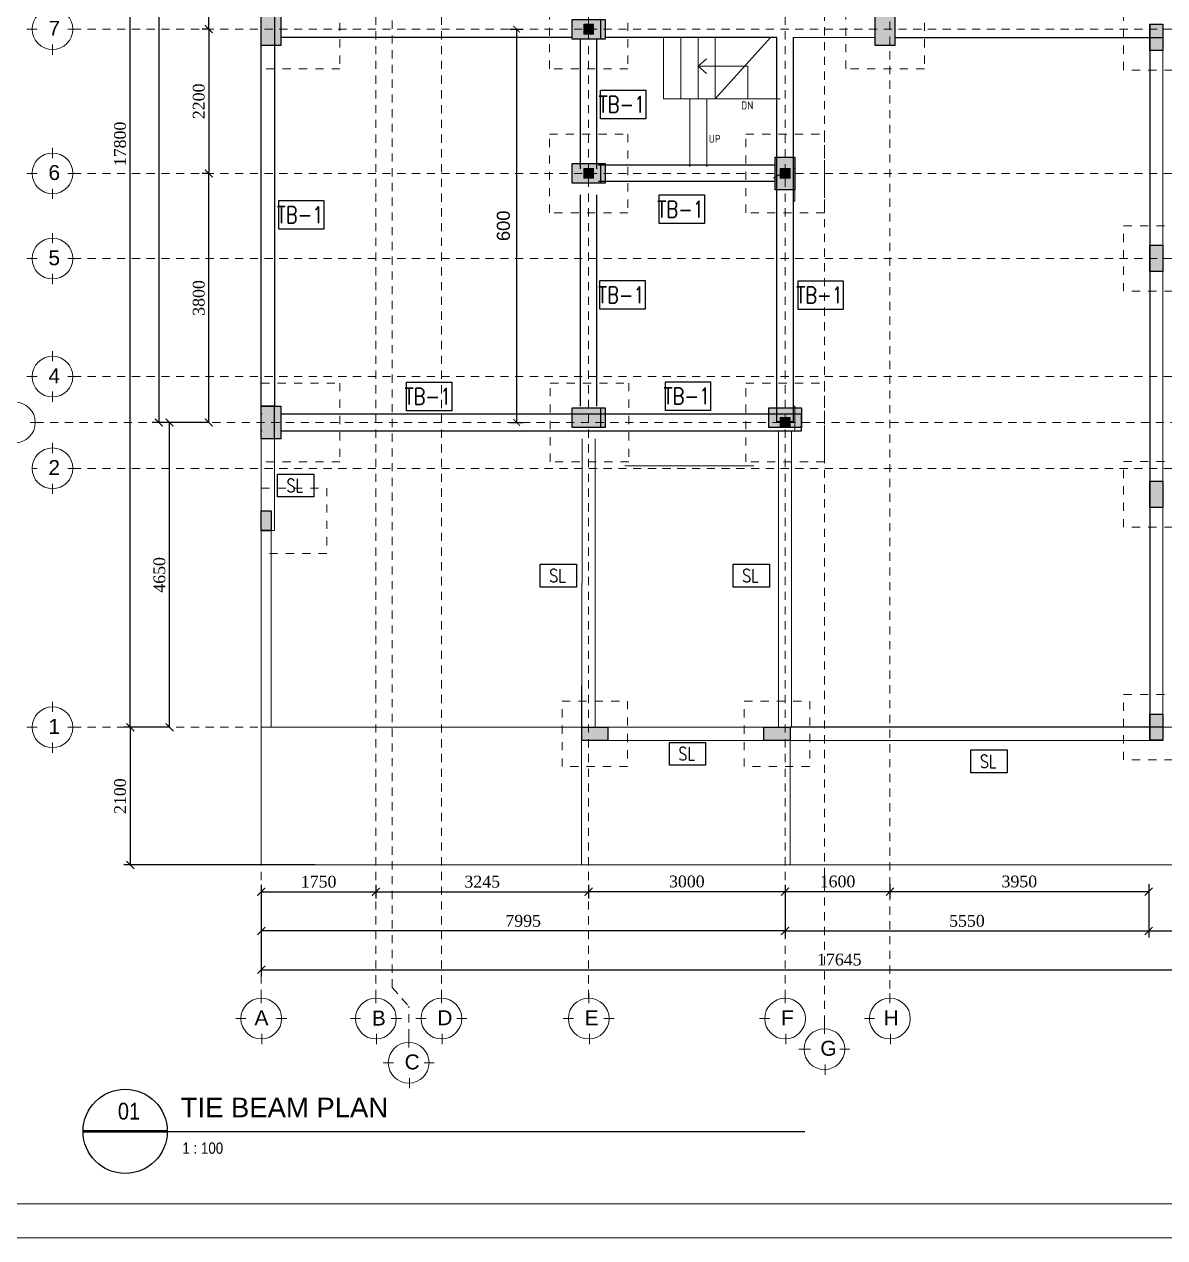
# Model space of a CAD drawing. Header units: millimetres. Extents: x -322387 to 1539330, y -108868 to 282714.
# Drawn here: x -322338.6 to -322321.19, y -108867.52 to -108849 of the extents above; entities that cross this region are included whole.
import ezdxf
from ezdxf.enums import TextEntityAlignment as Align

# ---------------------------------------------------------------- set-up
doc = ezdxf.new("R2010")
doc.units = ezdxf.units.MM
doc.header["$MEASUREMENT"] = 0
for name, pattern in [('DASHED2', [0.375, 0.25, -0.125]), ('FHIDDEN', [0.25, 0.125, -0.125]), ('HIDDEN2', [0.1875, 0.125, -0.0625])]:
    doc.linetypes.add(name, pattern=pattern)
for name, color, linetype, lineweight in [('09-Arsiran', 8, 'Continuous', 5), ('8', 8, 'Continuous', 5), ('AS', 8, 'HIDDEN2', 5), ('DIM', 1, 'Continuous', 5), ('DINDING', 1, 'Continuous', 20), ('HATCH', 8, 'Continuous', 5), ('KOL', 5, 'Continuous', 18), ('LEGEND', 1, 'DASHED2', 50), ('XR-KOP A3_MOZART$0$KOP-A1$0$A-GRSKOP', 1, 'Continuous', 5)]:
    doc.layers.add(name, color=color, linetype=linetype, lineweight=lineweight)
for name, color, linetype in [('Balok', 6, 'Continuous'), ('NOT', 1, 'Continuous'), ('NOT AS', 9, 'Continuous'), ('PONDASI', 5, 'Continuous'), ('WALL', 255, 'Continuous')]:
    doc.layers.add(name, color=color, linetype=linetype)
doc.styles.add('0010-WKA13-TEXT', font='isocp.shx', dxfattribs={"height": 15})
doc.styles.add('NOTEXT1', font='arial.ttf')
doc.styles.add('NOTEXT2', font='arial.ttf')
doc.styles.add('NOTEXT4', font='arial.ttf')
doc.styles.add('Romans', font='romans.shx', dxfattribs={"width": 0.8})
doc.styles.get("Standard").update_dxf_attribs({"font": 'arial.ttf'})
doc.styles.add('style2', font='times.ttf', dxfattribs={"height": 0.18})
doc.dimstyles.new('100 baru', dxfattribs={"dimtxt": 0.2, "dimasz": 0.1, "dimexe": 0.1, "dimexo": 0.1, "dimgap": 0.1, "dimtad": 1, "dimtoh": 1, "dimdec": 0, "dimlfac": 100, "dimtxsty": 'Standard', "dimblk": 'ARCHTICK', "dimcen": 0.1, "dimclrd": 8, "dimclre": 8, "dimclrt": 2, "dimadec": 0, "dimazin": 0, "dimtfac": 1, "dimtdec": 0, "dimtix": 1, "dimtmove": 0, "dimatfit": 3, "dimldrblk": 'ARCHTICK', "dimfxl": 1.25, "dimlwd": -1, "dimlwe": -1, "dimarcsym": 0})
doc.dimstyles.new('ISO-25', dxfattribs={"dimtxt": 0.18, "dimasz": 0.12, "dimexe": 0.1, "dimexo": 0.1, "dimgap": 0.0625, "dimtad": 1, "dimtoh": 1, "dimdec": 0, "dimlfac": 1000, "dimtxsty": 'style2', "dimblk": 'ARCHTICK', "dimcen": 0.15, "dimclrd": 1, "dimclre": 1, "dimclrt": 4, "dimadec": 0, "dimazin": 0, "dimtfac": 1, "dimtdec": 0, "dimtmove": 0, "dimatfit": 3, "dimldrblk": 'OBLIQUE', "dimfxl": 1, "dimarcsym": 0})
pattern_1 = [(0, (0, 0), (0, 6.985), [5.08, -1.905]), (90, (0, 0), (-6.985, 4e-16), [5.08, -1.905])]

# ---------------------------------------------------------------- blocks, each defined once
blk = doc.blocks.new('hsdh')
at = {"layer": 'XR-KOP A3_MOZART$0$KOP-A1$0$A-GRSKOP', "color": 0, "linetype": 'Continuous', "lineweight": 5}
blk.add_lwpolyline([(145480, 82601), (107945, 82601), (107945, 56197), (145480, 56197)], close=True, dxfattribs=at)
at = {"layer": 'XR-KOP A3_MOZART$0$KOP-A1$0$A-GRSKOP', "color": 5, "linetype": 'Continuous', "lineweight": 5}
blk.add_lwpolyline([(145017, 82138), (108409, 82138), (108409, 56660), (145017, 56660)], close=True, dxfattribs=at)
blk = doc.blocks.new('NOT-28-ADI')
at = {"const_width": 50}
blk.add_lwpolyline([(-750, 0), (750, 0)], dxfattribs=at)
blk.add_circle((0, 0), 750)
at = {"layer": 'NOT'}
blk.add_line((750, 0), (12100, 0), dxfattribs=at)
at = {"color": 5, "style": 'NOTEXT4'}
for tag, p in [('JDL1', (988, 765)), ('JDL2', (988, 250))]:
    blk.add_attdef(tag, p, '', height=350, dxfattribs=at)
at = {"color": 5, "style": 'NOTEXT4', "width": 0.85}
blk.add_attdef('NO', text='', height=300, dxfattribs=at).set_placement((68, 360), align=Align.MIDDLE_CENTER)
at = {"style": 'NOTEXT1', "width": 0.85}
blk.add_attdef('REF.', text='', height=200, dxfattribs=at).set_placement((0, -190), align=Align.TOP_CENTER)
blk.add_attdef('SCALE', (1020, -398), '', height=200, dxfattribs=at)
blk.add_attdef('ROOM', text='', height=200, dxfattribs=at).set_placement((3715, -388), align=Align.RIGHT)
blk = doc.blocks.new('KOLOM PRAKTIS')
at = {"layer": 'HATCH'}
h = blk.add_hatch(color=256, dxfattribs=at)
h.dxf.hatch_style = 1
h.paths.add_polyline_path([(-75, 75), (-75, -75), (75, -75), (75, 75)])
at = {"layer": 'KOL'}
blk.add_lwpolyline([(-75, -75), (75, -75), (75, 75), (-75, 75)], close=True, dxfattribs=at)
blk = doc.blocks.new('_ArchTick')
at = {"color": 0, "linetype": 'ByBlock', "const_width": 0.15}
blk.add_lwpolyline([(-0.5, -0.5), (0.5, 0.5)], dxfattribs=at)
blk = doc.blocks.new('*D916')
at = {"layer": 'Defpoints', "color": 0, "transparency": 16777216}
for p in [(202.424, 155.722), (202.524, 155.722), (202.503, 151.072)]:
    blk.add_point(p, dxfattribs=at)
at = {"layer": 'DIM', "color": 1, "lineweight": -2, "transparency": 16777216}
for p, q in [((202.424, 155.722), (202.324, 155.722)), ((202.424, 151.072), (202.424, 155.722)), ((202.403, 151.072), (202.324, 151.072))]:
    blk.add_line(p, q, dxfattribs=at)
at = {"layer": 'DIM', "color": 1, "lineweight": -2, "transparency": 16777216, "xscale": 0.12, "yscale": 0.12, "zscale": 0.12}
for p, rotation in [((202.424, 155.722), 90), ((202.424, 151.072), 270)]:
    blk.add_blockref('_ArchTick', p, dxfattribs=dict(at, rotation=rotation))
at = {"layer": 'DIM', "color": 4, "transparency": 16777216, "insert": (202.27, 153.397), "char_height": 0.18, "attachment_point": 5, "rotation": 90, "style": 'style2'}
blk.add_mtext('4650', dxfattribs=at)
blk = doc.blocks.new('_Oblique')
at = {"color": 0, "linetype": 'ByBlock', "lineweight": -2}
blk.add_line((-0.5, -0.5), (0.5, 0.5), dxfattribs=at)
blk = doc.blocks.new('*D917')
at = {"layer": 'Defpoints', "color": 0, "transparency": 16777216}
for p in [(203.024, 159.522), (203.124, 159.522), (203.124, 155.722)]:
    blk.add_point(p, dxfattribs=at)
at = {"layer": 'DIM', "color": 1, "lineweight": -2, "transparency": 16777216}
for p, q in [((203.024, 159.522), (202.924, 159.522)), ((203.024, 155.722), (203.024, 159.522)), ((203.024, 155.722), (202.924, 155.722))]:
    blk.add_line(p, q, dxfattribs=at)
at = {"layer": 'DIM', "color": 1, "lineweight": -2, "transparency": 16777216, "xscale": 0.12, "yscale": 0.12, "zscale": 0.12}
for p, rotation in [((203.024, 159.522), 90), ((203.024, 155.722), 270)]:
    blk.add_blockref('_ArchTick', p, dxfattribs=dict(at, rotation=rotation))
at = {"layer": 'DIM', "color": 4, "transparency": 16777216, "insert": (202.87, 157.622), "char_height": 0.18, "attachment_point": 5, "rotation": 90, "style": 'style2'}
blk.add_mtext('3800', dxfattribs=at)
blk = doc.blocks.new('*D918')
at = {"layer": 'Defpoints', "color": 0, "transparency": 16777216}
for p in [(203.024, 165.102), (203.362, 165.102), (203.124, 161.722)]:
    blk.add_point(p, dxfattribs=at)
at = {"layer": 'DIM', "color": 1, "lineweight": -2, "transparency": 16777216}
for p, q in [((203.262, 165.102), (202.924, 165.102)), ((203.024, 161.722), (203.024, 165.102)), ((203.024, 161.722), (202.924, 161.722))]:
    blk.add_line(p, q, dxfattribs=at)
at = {"layer": 'DIM', "color": 1, "lineweight": -2, "transparency": 16777216, "xscale": 0.12, "yscale": 0.12, "zscale": 0.12}
for p, rotation in [((203.024, 165.102), 90), ((203.024, 161.722), 270)]:
    blk.add_blockref('_ArchTick', p, dxfattribs=dict(at, rotation=rotation))
at = {"layer": 'DIM', "color": 4, "transparency": 16777216, "insert": (202.869, 163.412), "char_height": 0.18, "attachment_point": 5, "rotation": 90, "style": 'style2'}
blk.add_mtext('3380', dxfattribs=at)
blk = doc.blocks.new('*D921')
at = {"layer": 'Defpoints', "color": 0, "transparency": 16777216}
for p in [(203.024, 168.872), (202.259, 155.722), (203.024, 155.722)]:
    blk.add_point(p, dxfattribs=at)
at = {"layer": 'DIM', "color": 1, "lineweight": -2, "transparency": 16777216}
for p, q in [((202.924, 168.872), (202.159, 168.872)), ((202.259, 168.872), (202.259, 155.722)), ((202.924, 155.722), (202.159, 155.722))]:
    blk.add_line(p, q, dxfattribs=at)
at = {"layer": 'DIM', "color": 1, "lineweight": -2, "transparency": 16777216, "xscale": 0.12, "yscale": 0.12, "zscale": 0.12}
for p, rotation in [((202.259, 168.872), 90), ((202.259, 155.722), 270)]:
    blk.add_blockref('_ArchTick', p, dxfattribs=dict(at, rotation=rotation))
at = {"layer": 'DIM', "color": 4, "transparency": 16777216, "insert": (202.105, 165.677), "char_height": 0.18, "attachment_point": 5, "rotation": 90, "style": 'style2'}
blk.add_mtext('13150', dxfattribs=at)
blk = doc.blocks.new('*D922')
at = {"layer": 'Defpoints', "color": 0, "transparency": 16777216}
for p in [(201.824, 168.872), (202.424, 168.872), (202.424, 151.072)]:
    blk.add_point(p, dxfattribs=at)
at = {"layer": 'DIM', "color": 1, "lineweight": -2, "transparency": 16777216}
for p, q in [((202.324, 168.872), (201.724, 168.872)), ((201.824, 151.072), (201.824, 168.872)), ((202.324, 151.072), (201.724, 151.072))]:
    blk.add_line(p, q, dxfattribs=at)
at = {"layer": 'DIM', "color": 1, "lineweight": -2, "transparency": 16777216, "xscale": 0.12, "yscale": 0.12, "zscale": 0.12}
for p, rotation in [((201.824, 168.872), 90), ((201.824, 151.072), 270)]:
    blk.add_blockref('_ArchTick', p, dxfattribs=dict(at, rotation=rotation))
at = {"layer": 'DIM', "color": 4, "transparency": 16777216, "insert": (201.669, 159.972), "char_height": 0.18, "attachment_point": 5, "rotation": 90, "style": 'style2'}
blk.add_mtext('17800', dxfattribs=at)
blk = doc.blocks.new('*D924')
at = {"layer": 'Defpoints', "color": 0, "transparency": 16777216}
for p in [(203.824, 148.768), (205.574, 148.768), (205.574, 148.562)]:
    blk.add_point(p, dxfattribs=at)
at = {"layer": 'DIM', "color": 1, "lineweight": -2, "transparency": 16777216}
for p, q in [((203.824, 148.668), (203.824, 148.462)), ((205.574, 148.668), (205.574, 148.462)), ((203.824, 148.562), (205.574, 148.562))]:
    blk.add_line(p, q, dxfattribs=at)
at = {"layer": 'DIM', "color": 1, "lineweight": -2, "transparency": 16777216, "xscale": 0.12, "yscale": 0.12, "zscale": 0.12, "rotation": 180}
blk.add_blockref('_ArchTick', (203.824, 148.562), dxfattribs=at)
at = {"layer": 'DIM', "color": 1, "lineweight": -2, "transparency": 16777216, "xscale": 0.12, "yscale": 0.12, "zscale": 0.12}
blk.add_blockref('_ArchTick', (205.574, 148.562), dxfattribs=at)
at = {"layer": 'DIM', "color": 4, "transparency": 16777216, "insert": (204.699, 148.716), "char_height": 0.18, "attachment_point": 5, "style": 'style2'}
blk.add_mtext('1750', dxfattribs=at)
blk = doc.blocks.new('*D925')
at = {"layer": 'Defpoints', "color": 0, "transparency": 16777216}
for p in [(205.574, 148.768), (208.819, 148.768), (208.819, 148.562)]:
    blk.add_point(p, dxfattribs=at)
at = {"layer": 'DIM', "color": 1, "lineweight": -2, "transparency": 16777216}
for p, q in [((205.574, 148.668), (205.574, 148.462)), ((208.819, 148.668), (208.819, 148.462)), ((205.574, 148.562), (208.819, 148.562))]:
    blk.add_line(p, q, dxfattribs=at)
at = {"layer": 'DIM', "color": 1, "lineweight": -2, "transparency": 16777216, "xscale": 0.12, "yscale": 0.12, "zscale": 0.12, "rotation": 180}
blk.add_blockref('_ArchTick', (205.574, 148.562), dxfattribs=at)
at = {"layer": 'DIM', "color": 1, "lineweight": -2, "transparency": 16777216, "xscale": 0.12, "yscale": 0.12, "zscale": 0.12}
blk.add_blockref('_ArchTick', (208.819, 148.562), dxfattribs=at)
at = {"layer": 'DIM', "color": 4, "transparency": 16777216, "insert": (207.196, 148.716), "char_height": 0.18, "attachment_point": 5, "style": 'style2'}
blk.add_mtext('3245', dxfattribs=at)
blk = doc.blocks.new('*D926')
at = {"layer": 'Defpoints', "color": 0, "transparency": 16777216}
for p in [(208.819, 148.768), (211.819, 148.768), (211.819, 148.565)]:
    blk.add_point(p, dxfattribs=at)
at = {"layer": 'DIM', "color": 1, "lineweight": -2, "transparency": 16777216}
for p, q in [((208.819, 148.668), (208.819, 148.465)), ((211.819, 148.668), (211.819, 148.465)), ((208.819, 148.565), (211.819, 148.565))]:
    blk.add_line(p, q, dxfattribs=at)
at = {"layer": 'DIM', "color": 1, "lineweight": -2, "transparency": 16777216, "xscale": 0.12, "yscale": 0.12, "zscale": 0.12, "rotation": 180}
blk.add_blockref('_ArchTick', (208.819, 148.565), dxfattribs=at)
at = {"layer": 'DIM', "color": 1, "lineweight": -2, "transparency": 16777216, "xscale": 0.12, "yscale": 0.12, "zscale": 0.12}
blk.add_blockref('_ArchTick', (211.819, 148.565), dxfattribs=at)
at = {"layer": 'DIM', "color": 4, "transparency": 16777216, "insert": (210.319, 148.719), "char_height": 0.18, "attachment_point": 5, "style": 'style2'}
blk.add_mtext('3000', dxfattribs=at)
blk = doc.blocks.new('*D927')
at = {"layer": 'Defpoints', "color": 0, "transparency": 16777216}
for p in [(211.819, 148.768), (213.419, 148.779), (213.419, 148.565)]:
    blk.add_point(p, dxfattribs=at)
at = {"layer": 'DIM', "color": 1, "lineweight": -2, "transparency": 16777216}
for p, q in [((211.819, 148.668), (211.819, 148.465)), ((213.419, 148.679), (213.419, 148.465)), ((211.819, 148.565), (213.419, 148.565))]:
    blk.add_line(p, q, dxfattribs=at)
at = {"layer": 'DIM', "color": 1, "lineweight": -2, "transparency": 16777216, "xscale": 0.12, "yscale": 0.12, "zscale": 0.12, "rotation": 180}
blk.add_blockref('_ArchTick', (211.819, 148.565), dxfattribs=at)
at = {"layer": 'DIM', "color": 1, "lineweight": -2, "transparency": 16777216, "xscale": 0.12, "yscale": 0.12, "zscale": 0.12}
blk.add_blockref('_ArchTick', (213.419, 148.565), dxfattribs=at)
at = {"layer": 'DIM', "color": 4, "transparency": 16777216, "insert": (212.619, 148.719), "char_height": 0.18, "attachment_point": 5, "style": 'style2'}
blk.add_mtext('1600', dxfattribs=at)
blk = doc.blocks.new('*D928')
at = {"layer": 'Defpoints', "color": 0, "transparency": 16777216}
for p in [(203.824, 148.562), (211.819, 148.565), (203.824, 147.965)]:
    blk.add_point(p, dxfattribs=at)
at = {"layer": 'DIM', "color": 1, "lineweight": -2, "transparency": 16777216}
for p, q in [((203.824, 148.462), (203.824, 147.865)), ((211.819, 148.465), (211.819, 147.865)), ((211.819, 147.965), (203.824, 147.965))]:
    blk.add_line(p, q, dxfattribs=at)
at = {"layer": 'DIM', "color": 1, "lineweight": -2, "transparency": 16777216, "xscale": 0.12, "yscale": 0.12, "zscale": 0.12, "rotation": 180}
blk.add_blockref('_ArchTick', (203.824, 147.965), dxfattribs=at)
at = {"layer": 'DIM', "color": 1, "lineweight": -2, "transparency": 16777216, "xscale": 0.12, "yscale": 0.12, "zscale": 0.12}
blk.add_blockref('_ArchTick', (211.819, 147.965), dxfattribs=at)
at = {"layer": 'DIM', "color": 4, "transparency": 16777216, "insert": (207.821, 148.119), "char_height": 0.18, "attachment_point": 5, "style": 'style2'}
blk.add_mtext('7995', dxfattribs=at)
blk = doc.blocks.new('*D929')
at = {"layer": 'Defpoints', "color": 0, "transparency": 16777216}
for p in [(213.419, 148.779), (217.369, 148.779), (217.369, 148.565)]:
    blk.add_point(p, dxfattribs=at)
at = {"layer": 'DIM', "color": 1, "lineweight": -2, "transparency": 16777216}
for p, q in [((213.419, 148.679), (213.419, 148.465)), ((217.369, 148.679), (217.369, 148.465)), ((213.419, 148.565), (217.369, 148.565))]:
    blk.add_line(p, q, dxfattribs=at)
at = {"layer": 'DIM', "color": 1, "lineweight": -2, "transparency": 16777216, "xscale": 0.12, "yscale": 0.12, "zscale": 0.12, "rotation": 180}
blk.add_blockref('_ArchTick', (213.419, 148.565), dxfattribs=at)
at = {"layer": 'DIM', "color": 1, "lineweight": -2, "transparency": 16777216, "xscale": 0.12, "yscale": 0.12, "zscale": 0.12}
blk.add_blockref('_ArchTick', (217.369, 148.565), dxfattribs=at)
at = {"layer": 'DIM', "color": 4, "transparency": 16777216, "insert": (215.394, 148.719), "char_height": 0.18, "attachment_point": 5, "style": 'style2'}
blk.add_mtext('3950', dxfattribs=at)
blk = doc.blocks.new('*D930')
at = {"layer": 'Defpoints', "color": 0, "transparency": 16777216}
for p in [(217.369, 148.565), (221.469, 148.565), (221.469, 147.965)]:
    blk.add_point(p, dxfattribs=at)
at = {"layer": 'DIM', "color": 1, "lineweight": -2, "transparency": 16777216}
for p, q in [((217.369, 148.465), (217.369, 147.865)), ((221.469, 148.465), (221.469, 147.865)), ((217.369, 147.965), (221.469, 147.965))]:
    blk.add_line(p, q, dxfattribs=at)
at = {"layer": 'DIM', "color": 1, "lineweight": -2, "transparency": 16777216, "xscale": 0.12, "yscale": 0.12, "zscale": 0.12, "rotation": 180}
blk.add_blockref('_ArchTick', (217.369, 147.965), dxfattribs=at)
at = {"layer": 'DIM', "color": 1, "lineweight": -2, "transparency": 16777216, "xscale": 0.12, "yscale": 0.12, "zscale": 0.12}
blk.add_blockref('_ArchTick', (221.469, 147.965), dxfattribs=at)
at = {"layer": 'DIM', "color": 4, "transparency": 16777216, "insert": (219.419, 148.119), "char_height": 0.18, "attachment_point": 5, "style": 'style2'}
blk.add_mtext('4100', dxfattribs=at)
blk = doc.blocks.new('*D931')
at = {"layer": 'Defpoints', "color": 0, "transparency": 16777216}
for p in [(203.824, 147.965), (221.469, 147.965), (221.469, 147.374)]:
    blk.add_point(p, dxfattribs=at)
at = {"layer": 'DIM', "color": 1, "lineweight": -2, "transparency": 16777216}
for p, q in [((203.824, 147.865), (203.824, 147.274)), ((221.469, 147.865), (221.469, 147.274)), ((203.824, 147.374), (221.469, 147.374))]:
    blk.add_line(p, q, dxfattribs=at)
at = {"layer": 'DIM', "color": 1, "lineweight": -2, "transparency": 16777216, "xscale": 0.12, "yscale": 0.12, "zscale": 0.12, "rotation": 180}
blk.add_blockref('_ArchTick', (203.824, 147.374), dxfattribs=at)
at = {"layer": 'DIM', "color": 1, "lineweight": -2, "transparency": 16777216, "xscale": 0.12, "yscale": 0.12, "zscale": 0.12}
blk.add_blockref('_ArchTick', (221.469, 147.374), dxfattribs=at)
at = {"layer": 'DIM', "color": 4, "transparency": 16777216, "insert": (212.646, 147.528), "char_height": 0.18, "attachment_point": 5, "style": 'style2'}
blk.add_mtext('17645', dxfattribs=at)
blk = doc.blocks.new('*D934')
at = {"layer": 'Defpoints', "color": 0, "transparency": 16777216}
for p in [(202.424, 151.072), (201.824, 148.972), (204.739, 148.972)]:
    blk.add_point(p, dxfattribs=at)
at = {"layer": 'DIM', "color": 1, "lineweight": -2, "transparency": 16777216}
for p, q in [((202.324, 151.072), (201.724, 151.072)), ((201.824, 151.072), (201.824, 148.972)), ((204.639, 148.972), (201.724, 148.972))]:
    blk.add_line(p, q, dxfattribs=at)
at = {"layer": 'DIM', "color": 1, "lineweight": -2, "transparency": 16777216, "xscale": 0.12, "yscale": 0.12, "zscale": 0.12}
for p, rotation in [((201.824, 151.072), 90), ((201.824, 148.972), 270)]:
    blk.add_blockref('_ArchTick', p, dxfattribs=dict(at, rotation=rotation))
at = {"layer": 'DIM', "color": 4, "transparency": 16777216, "insert": (201.67, 150.022), "char_height": 0.18, "attachment_point": 5, "rotation": 90, "style": 'style2'}
blk.add_mtext('2100', dxfattribs=at)
blk = doc.blocks.new('*D935')
at = {"layer": 'Defpoints', "color": 0, "transparency": 16777216}
for p in [(211.819, 148.315), (217.369, 148.315), (217.369, 147.965)]:
    blk.add_point(p, dxfattribs=at)
at = {"layer": 'DIM', "color": 1, "lineweight": -2, "transparency": 16777216}
for p, q in [((211.819, 148.215), (211.819, 147.865)), ((217.369, 148.215), (217.369, 147.865)), ((211.819, 147.965), (217.369, 147.965))]:
    blk.add_line(p, q, dxfattribs=at)
at = {"layer": 'DIM', "color": 1, "lineweight": -2, "transparency": 16777216, "xscale": 0.12, "yscale": 0.12, "zscale": 0.12, "rotation": 180}
blk.add_blockref('_ArchTick', (211.819, 147.965), dxfattribs=at)
at = {"layer": 'DIM', "color": 1, "lineweight": -2, "transparency": 16777216, "xscale": 0.12, "yscale": 0.12, "zscale": 0.12}
blk.add_blockref('_ArchTick', (217.369, 147.965), dxfattribs=at)
at = {"layer": 'DIM', "color": 4, "transparency": 16777216, "insert": (214.594, 148.119), "char_height": 0.18, "attachment_point": 5, "style": 'style2'}
blk.add_mtext('5550', dxfattribs=at)
blk = doc.blocks.new('*D899')
at = {"layer": 'Defpoints', "color": 0, "transparency": 16777216}
for p in [(203.124, 161.722), (203.024, 159.522), (203.124, 159.522)]:
    blk.add_point(p, dxfattribs=at)
at = {"layer": 'DIM', "color": 1, "lineweight": -2, "transparency": 16777216}
for p, q in [((203.024, 161.722), (202.924, 161.722)), ((203.024, 161.722), (203.024, 159.522)), ((203.024, 159.522), (202.924, 159.522))]:
    blk.add_line(p, q, dxfattribs=at)
at = {"layer": 'DIM', "color": 1, "lineweight": -2, "transparency": 16777216, "xscale": 0.12, "yscale": 0.12, "zscale": 0.12}
for p, rotation in [((203.024, 161.722), 90), ((203.024, 159.522), 270)]:
    blk.add_blockref('_ArchTick', p, dxfattribs=dict(at, rotation=rotation))
at = {"layer": 'DIM', "color": 4, "transparency": 16777216, "insert": (202.87, 160.622), "char_height": 0.18, "attachment_point": 5, "rotation": 90, "style": 'style2'}
blk.add_mtext('2200', dxfattribs=at)
blk = doc.blocks.new('as1')
at = {"layer": '09-Arsiran'}
for p, q in [((136.312, 161.478), (136.468, 161.478)), ((136.935, 161.478), (137.091, 161.478)), ((136.702, 161.244), (136.702, 161.089)), ((136.702, 159.667), (136.702, 159.512)), ((136.312, 159.278), (136.468, 159.278)), ((136.935, 159.278), (137.091, 159.278)), ((136.702, 159.044), (136.702, 158.889)), ((136.702, 158.367), (136.702, 158.212)), ((136.312, 157.978), (136.468, 157.978)), ((136.935, 157.978), (137.091, 157.978)), ((136.702, 157.744), (136.702, 157.589)), ((136.702, 156.567), (136.702, 156.412)), ((136.312, 156.178), (136.468, 156.178)), ((136.935, 156.178), (137.091, 156.178)), ((136.702, 155.951), (136.702, 155.795)), ((136.362, 155.478), (136.517, 155.478)), ((136.702, 155.167), (136.702, 155.012)), ((136.39, 154.778), (136.468, 154.778)), ((136.935, 154.778), (137.091, 154.778)), ((136.702, 154.544), (136.702, 154.389)), ((136.702, 151.217), (136.702, 151.062)), ((136.312, 150.828), (136.468, 150.828)), ((136.935, 150.828), (137.091, 150.828)), ((136.702, 150.594), (136.702, 150.439)), ((139.888, 146.773), (139.888, 146.618)), ((141.638, 146.773), (141.638, 146.618)), ((142.638, 146.773), (142.638, 146.618)), ((144.886, 146.773), (144.886, 146.618)), ((147.883, 146.773), (147.883, 146.618)), ((149.483, 146.773), (149.483, 146.618)), ((139.499, 146.384), (139.655, 146.384)), ((140.122, 146.384), (140.278, 146.384)), ((141.249, 146.384), (141.405, 146.384)), ((141.872, 146.384), (142.028, 146.384)), ((142.249, 146.384), (142.405, 146.384)), ((142.872, 146.384), (143.028, 146.384)), ((144.496, 146.384), (144.652, 146.384)), ((145.119, 146.384), (145.275, 146.384)), ((147.494, 146.384), (147.65, 146.384)), ((148.483, 146.307), (148.483, 146.151)), ((149.094, 146.384), (149.25, 146.384)), ((139.899, 146.151), (139.899, 145.995)), ((141.649, 146.151), (141.649, 145.995)), ((142.138, 146.099), (142.138, 145.943)), ((142.649, 146.151), (142.649, 145.995)), ((144.897, 146.151), (144.897, 145.995)), ((147.894, 146.151), (147.894, 145.995)), ((149.494, 146.151), (149.494, 145.995)), ((148.094, 145.918), (148.25, 145.918)), ((148.117, 145.918), (148.273, 145.918)), ((148.717, 145.918), (148.873, 145.918)), ((141.749, 145.71), (141.905, 145.71)), ((142.372, 145.71), (142.528, 145.71)), ((148.494, 145.684), (148.494, 145.528)), ((142.149, 145.477), (142.149, 145.321))]:
    blk.add_line(p, q, dxfattribs=at)
for centre in [(136.702, 161.478), (136.702, 159.278), (136.702, 157.978), (136.702, 156.178), (136.128, 155.478), (136.702, 154.778), (136.702, 150.828), (139.888, 146.384), (141.638, 146.384), (142.638, 146.384), (144.886, 146.384), (147.883, 146.384), (149.483, 146.384), (148.483, 145.918), (142.138, 145.71)]:
    blk.add_circle(centre, 0.311, dxfattribs=at)
at = {"layer": 'AS'}
for p, q in [((139.888, 146.696), (139.888, 169.189)), ((141.638, 146.696), (141.638, 169.189)), ((141.888, 146.858), (141.888, 169.189)), ((142.638, 146.696), (142.638, 169.189)), ((144.883, 146.696), (144.883, 169.189)), ((147.883, 146.696), (147.883, 169.189)), ((148.483, 146.307), (148.483, 169.189)), ((149.483, 146.618), (149.483, 169.189)), ((137.013, 161.478), (158.579, 161.478)), ((137.013, 159.278), (158.579, 159.278)), ((137.013, 157.978), (158.579, 157.978)), ((137.013, 156.178), (158.579, 156.178)), ((136.44, 155.478), (158.579, 155.478)), ((137.013, 154.778), (158.579, 154.778)), ((137.013, 150.828), (158.579, 150.828)), ((141.888, 146.858), (142.138, 146.572)), ((142.138, 146.099), (142.138, 146.572))]:
    blk.add_line(p, q, dxfattribs=at)
at = {"layer": '09-Arsiran', "color": 2, "char_height": 0.228, "attachment_point": 1}
for s, insert in [('7', (136.64, 161.605)), ('6', (136.64, 159.405)), ('5', (136.64, 158.105)), ('4', (136.64, 156.305)), ('2', (136.64, 154.905)), ('1', (136.64, 150.955)), ('A', (139.785, 146.511)), ('B', (141.576, 146.506)), ('D', (142.576, 146.511)), ('E', (144.824, 146.511)), ('F', (147.821, 146.511)), ('H', (149.386, 146.511)), ('G', (148.421, 146.045)), ('C', (142.076, 145.837))]:
    blk.add_mtext_dynamic_manual_height_columns(s, width=0.05426, gutter_width=1.14, heights=[0], dxfattribs=dict(at, insert=insert))
blk = doc.blocks.new('*D971')
at = {"color": 8, "transparency": 16777216}
for p, q in [((-322331.192, -108849.078), (-322330.983, -108849.078)), ((-322331.083, -108855.078), (-322331.083, -108849.078)), ((-322331.192, -108855.078), (-322330.983, -108855.078))]:
    blk.add_line(p, q, dxfattribs=at)
at = {"layer": 'Defpoints', "color": 0, "transparency": 16777216}
for p in [(-322331.292, -108849.078), (-322331.083, -108849.078), (-322331.292, -108855.078)]:
    blk.add_point(p, dxfattribs=at)
at = {"color": 8, "transparency": 16777216, "xscale": 0.1, "yscale": 0.1, "zscale": 0.1}
for p, rotation in [((-322331.083, -108849.078), 90), ((-322331.083, -108855.078), 270)]:
    blk.add_blockref('_ArchTick', p, dxfattribs=dict(at, rotation=rotation))
at = {"color": 2, "transparency": 16777216, "insert": (-322331.285, -108852.078), "char_height": 0.2, "attachment_point": 5, "rotation": 90}
blk.add_mtext('600', dxfattribs=at)
blk = doc.blocks.new('fl')
at = {"layer": 'AS', "linetype": 'FHIDDEN'}
for p, q in [((177.302, -314.756), (178.502, -314.756)), ((177.302, -315.956), (177.302, -314.756)), ((177.302, -314.756), (178.502, -314.756)), ((177.302, -315.956), (177.302, -314.756)), ((178.502, -314.756), (178.502, -315.956)), ((178.502, -314.756), (178.502, -315.956)), ((180.302, -314.756), (181.502, -314.756)), ((180.302, -315.956), (180.302, -314.756)), ((180.302, -314.756), (181.502, -314.756)), ((180.302, -315.956), (180.302, -314.756)), ((181.502, -314.756), (181.502, -315.956)), ((181.502, -314.756), (181.502, -315.956)), ((184.825, -314.756), (186.025, -314.756)), ((184.825, -315.956), (184.825, -314.756)), ((184.825, -314.756), (186.025, -314.756)), ((184.825, -315.956), (184.825, -314.756)), ((186.025, -314.756), (186.025, -315.956)), ((186.025, -314.756), (186.025, -315.956)), ((175.905, -315.656), (176.905, -315.656)), ((175.905, -316.656), (175.905, -315.656)), ((176.905, -315.656), (176.905, -316.656)), ((178.502, -315.956), (177.302, -315.956)), ((178.502, -315.956), (177.302, -315.956)), ((181.502, -315.956), (180.302, -315.956)), ((181.502, -315.956), (180.302, -315.956)), ((186.025, -315.956), (184.825, -315.956)), ((186.025, -315.956), (184.825, -315.956)), ((176.905, -316.656), (175.905, -316.656)), ((175.83, -317.929), (177.03, -317.929)), ((175.83, -319.129), (175.83, -317.929)), ((175.83, -317.929), (177.03, -317.929)), ((175.83, -319.129), (175.83, -317.929)), ((177.03, -317.929), (177.03, -319.129)), ((177.03, -317.929), (177.03, -319.129)), ((184.825, -317.929), (186.025, -317.929)), ((184.825, -319.129), (184.825, -317.929)), ((184.825, -317.929), (186.025, -317.929)), ((184.825, -319.129), (184.825, -317.929)), ((186.025, -317.929), (186.025, -319.129)), ((186.025, -317.929), (186.025, -319.129)), ((180.315, -318.054), (181.515, -318.054)), ((180.315, -319.254), (180.315, -318.054)), ((180.315, -318.054), (181.515, -318.054)), ((180.315, -319.254), (180.315, -318.054)), ((181.515, -318.054), (181.515, -319.254)), ((181.515, -318.054), (181.515, -319.254)), ((177.03, -319.129), (175.83, -319.129)), ((177.03, -319.129), (175.83, -319.129)), ((186.025, -319.129), (184.825, -319.129)), ((186.025, -319.129), (184.825, -319.129)), ((181.515, -319.254), (180.315, -319.254)), ((181.515, -319.254), (180.315, -319.254)), ((175.905, -321.309), (177.105, -321.309)), ((175.905, -322.509), (175.905, -321.309)), ((175.905, -321.309), (177.105, -321.309)), ((175.905, -322.509), (175.905, -321.309)), ((177.105, -321.309), (177.105, -322.509)), ((177.105, -321.309), (177.105, -322.509)), ((180.302, -321.309), (181.502, -321.309)), ((180.302, -322.509), (180.302, -321.309)), ((180.302, -321.309), (181.502, -321.309)), ((180.302, -322.509), (180.302, -321.309)), ((181.502, -321.309), (181.502, -322.509)), ((181.502, -321.309), (181.502, -322.509)), ((184.825, -321.309), (186.025, -321.309)), ((184.825, -322.509), (184.825, -321.309)), ((184.825, -322.509), (184.825, -321.309)), ((186.025, -321.309), (186.025, -322.509)), ((186.025, -321.309), (186.025, -322.509)), ((189.067, -321.531), (190.067, -321.531)), ((189.067, -322.531), (189.067, -321.531)), ((190.067, -321.531), (190.067, -322.531)), ((177.105, -322.509), (175.905, -322.509)), ((177.105, -322.509), (175.905, -322.509)), ((181.502, -322.509), (180.302, -322.509)), ((181.502, -322.509), (180.302, -322.509)), ((186.025, -322.509), (184.825, -322.509)), ((186.025, -322.509), (184.825, -322.509)), ((190.067, -322.531), (189.067, -322.531)), ((180.302, -323.506), (181.502, -323.506)), ((180.302, -324.706), (180.302, -323.506)), ((180.302, -323.506), (181.502, -323.506)), ((180.302, -324.706), (180.302, -323.506)), ((181.502, -323.506), (181.502, -324.706)), ((181.502, -323.506), (181.502, -324.706)), ((183.3, -323.506), (184.5, -323.506)), ((183.3, -324.706), (183.3, -323.506)), ((183.3, -323.506), (184.5, -323.506)), ((183.3, -324.706), (183.3, -323.506)), ((184.5, -323.506), (184.5, -324.706)), ((184.5, -323.506), (184.5, -324.706)), ((181.502, -324.706), (180.302, -324.706)), ((181.502, -324.706), (180.302, -324.706)), ((184.5, -324.706), (183.3, -324.706)), ((184.5, -324.706), (183.3, -324.706)), ((189.067, -324.904), (190.067, -324.904)), ((189.067, -325.904), (189.067, -324.904)), ((190.067, -324.904), (190.067, -325.904)), ((190.067, -325.904), (189.067, -325.904)), ((175.905, -327.306), (177.105, -327.306)), ((175.905, -328.506), (175.905, -327.306)), ((175.905, -327.306), (177.105, -327.306)), ((175.905, -328.506), (175.905, -327.306)), ((177.105, -327.306), (177.105, -328.506)), ((177.105, -327.306), (177.105, -328.506)), ((180.315, -327.306), (181.515, -327.306)), ((180.315, -328.506), (180.315, -327.306)), ((180.315, -327.306), (181.515, -327.306)), ((180.315, -328.506), (180.315, -327.306)), ((181.515, -327.306), (181.515, -328.506)), ((181.515, -327.306), (181.515, -328.506)), ((183.3, -327.309), (184.5, -327.309)), ((183.3, -328.509), (183.3, -327.309)), ((183.3, -327.309), (184.5, -327.309)), ((183.3, -328.509), (183.3, -327.309)), ((184.5, -327.309), (184.5, -328.509)), ((184.5, -327.309), (184.5, -328.509)), ((177.105, -328.506), (175.905, -328.506)), ((177.105, -328.506), (175.905, -328.506)), ((181.515, -328.506), (180.315, -328.506)), ((181.515, -328.506), (180.315, -328.506)), ((184.5, -328.509), (183.3, -328.509)), ((184.5, -328.509), (183.3, -328.509)), ((189.067, -328.504), (190.067, -328.504)), ((189.067, -329.504), (189.067, -328.504)), ((190.067, -328.504), (190.067, -329.504)), ((175.905, -328.906), (176.905, -328.906)), ((175.905, -329.906), (175.905, -328.906)), ((176.905, -328.906), (176.905, -329.906)), ((190.067, -329.504), (189.067, -329.504)), ((176.905, -329.906), (175.905, -329.906)), ((189.067, -332.054), (190.067, -332.054)), ((189.067, -333.054), (189.067, -332.054)), ((190.067, -332.054), (190.067, -333.054)), ((180.495, -332.156), (181.495, -332.156)), ((180.495, -333.156), (180.495, -332.156)), ((181.495, -332.156), (181.495, -333.156)), ((183.275, -332.156), (184.275, -332.156)), ((183.275, -333.156), (183.275, -332.156)), ((184.275, -332.156), (184.275, -333.156)), ((181.495, -333.156), (180.495, -333.156)), ((184.275, -333.156), (183.275, -333.156)), ((190.067, -333.054), (189.067, -333.054))]:
    blk.add_line(p, q, dxfattribs=at)
blk = doc.blocks.new('NOT')
at = {"layer": 'NOT AS'}
blk.add_lwpolyline([(-1161.835, -2879.48), (-1161.145, -2879.48), (-1161.145, -2879.917), (-1161.835, -2879.917)], close=True, dxfattribs=at)
at = {"layer": 'DIM', "color": 0, "style": 'Romans', "width": 0.8}
blk.add_attdef('1', text='', height=0.36, dxfattribs=at).set_placement((-1161.507, -2879.697), align=Align.MIDDLE_CENTER)
blk = doc.blocks.new('k4')
at = {"true_color": 0x636466}
h = blk.add_hatch(dxfattribs=at)
h.set_pattern_fill('ANGLE', color=251)
h.set_pattern_definition(pattern_1)
h.paths.add_polyline_path([(210.558, -20.392), (210.358, -20.392), (210.358, -20.792), (210.558, -20.792)])
h = blk.add_hatch(color=251, dxfattribs=at)
h.dxf.hatch_style = 1
h.paths.add_polyline_path([(210.558, -20.594), (210.358, -20.594), (210.358, -20.792), (210.558, -20.792)])
h.paths.add_polyline_path([(210.558, -20.392), (210.358, -20.392), (210.358, -20.594), (210.558, -20.594)])
for p, q in [((210.358, -20.392), (210.558, -20.392)), ((210.558, -20.392), (210.558, -20.792)), ((210.558, -20.792), (210.358, -20.792))]:
    blk.add_line(p, q)
blk.add_lwpolyline([(210.358, -20.392), (210.558, -20.392), (210.558, -20.792), (210.358, -20.792)], close=True)
blk = doc.blocks.new('kolom1')
at = {"true_color": 0x636466}
h = blk.add_hatch(dxfattribs=at)
h.set_pattern_fill('ANGLE', color=251)
h.set_pattern_definition(pattern_1)
h.paths.add_polyline_path([(201.312, -20.514), (201.612, -20.514), (201.612, -20.014), (201.312, -20.014)])
h = blk.add_hatch(color=251, dxfattribs=at)
h.dxf.hatch_style = 1
h.paths.add_polyline_path([(201.612, -20.014), (201.312, -20.014), (201.312, -20.514), (201.612, -20.514)])
blk.add_lwpolyline([(201.612, -20.014), (201.612, -20.514), (201.312, -20.514), (201.312, -20.014)], close=True)
blk = doc.blocks.new('KL1')
at = {"true_color": 0x636466}
h = blk.add_hatch(color=251, dxfattribs=at)
h.dxf.hatch_style = 1
h.paths.add_polyline_path([(181.974, 154.171), (181.824, 154.171), (181.824, 154.072), (181.974, 154.072)])
h.paths.add_polyline_path([(181.974, 154.372), (181.824, 154.372), (181.824, 154.171), (181.974, 154.171)])
at = {"color": 244, "lineweight": -2, "true_color": 0x991b1e}
blk.add_line((189.894, 168.472), (189.894, 168.472), dxfattribs=at)
for p, q in [((181.824, 154.372), (181.974, 154.372)), ((181.974, 154.372), (181.974, 154.072)), ((181.974, 154.072), (181.824, 154.072))]:
    blk.add_line(p, q)
blk.add_lwpolyline([(181.824, 154.372), (181.974, 154.372), (181.974, 154.072), (181.824, 154.072)], close=True)
at = {"rotation": 270}
for name, p in [('kolom1', (204.085, 370.184)), ('kolom1', (207.085, 370.184)), ('kolom1', (207.085, 363.184)), ('kolom1', (207.085, 360.984)), ('kolom1', (207.085, 357.259)), ('kolom1', (210.082, 357.259)), ('k4', (207.506, 361.431)), ('k4', (210.286, 361.431))]:
    blk.add_blockref(name, p, dxfattribs=at)
for name, p in [('kolom1', (-10.118, 188.886)), ('k4', (-28.534, 188.065)), ('kolom1', (-19.488, 185.366)), ('kolom1', (-14.643, 185.366)), ('kolom1', (-10.118, 185.366)), ('kolom1', (-19.488, 181.986)), ('kolom1', (-10.118, 181.986)), ('k4', (-14.972, 182.19)), ('kolom1', (-11.643, 179.786)), ('k4', (-14.972, 178.817)), ('kolom1', (-19.488, 175.986)), ('k4', (-14.972, 175.217)), ('k4', (-14.972, 171.667))]:
    blk.add_blockref(name, p)
blk = doc.blocks.new('eshes')
at = {"layer": 'DIM'}
for base, p1, p2, picture, middle in [((201.8237, 168.8724), (202.4237, 151.0724), (202.4237, 168.8724), '*D922', (201.6694, 159.9724)), ((203.0235, 165.1024), (203.1235, 161.7224), (203.3623, 165.1024), '*D918', (202.8695, 163.4124)), ((203.0237, 159.5224), (203.1235, 161.7224), (203.1237, 159.5224), '*D899', (202.8697, 160.6224)), ((203.0237, 159.5224), (203.1237, 155.7224), (203.1237, 159.5224), '*D917', (202.8697, 157.6224)), ((202.4237, 155.7224), (202.5034, 151.0724), (202.5237, 155.7224), '*D916', (202.2697, 153.3974)), ((201.8237, 148.9724), (202.4237, 151.0724), (204.7387, 148.9724), '*D934', (201.6697, 150.0224))]:
    dim = blk.add_linear_dim(base=base, p1=p1, p2=p2, angle=90, dimstyle='ISO-25', dxfattribs=at)
    dim.commit()
    dim.dimension.update_dxf_attribs({"geometry": picture, "text_midpoint": middle})
dim = blk.add_linear_dim(base=(202.2595, 155.7224), p1=(203.0237, 168.8724), p2=(203.0237, 155.7224), angle=90, dimstyle='ISO-25', dxfattribs=at)
dim.commit()
dim.dimension.update_dxf_attribs({"geometry": '*D921', "text_midpoint": (202.2595, 165.6774), "dimtype": 128})
for base, p1, p2, picture, middle in [((205.5737, 148.5621), (203.8237, 148.7682), (205.5737, 148.7682), '*D924', (204.6987, 148.7164)), ((208.8187, 148.5621), (205.5737, 148.7682), (208.8187, 148.7682), '*D925', (207.1962, 148.7162)), ((211.8187, 148.5652), (208.8187, 148.7682), (211.8187, 148.7682), '*D926', (210.3187, 148.7192)), ((213.4187, 148.5652), (211.8187, 148.7682), (213.4187, 148.7788), '*D927', (212.6187, 148.7192)), ((217.3687, 148.5652), (213.4187, 148.7788), (217.3687, 148.7788), '*D929', (215.3937, 148.7195)), ((203.8237, 147.9652), (211.8187, 148.5652), (203.8237, 148.5621), '*D928', (207.8212, 148.1195)), ((221.4687, 147.9652), (217.3687, 148.5652), (221.4687, 148.5652), '*D930', (219.4187, 148.1192)), ((217.3687, 147.9652), (211.8187, 148.3152), (217.3687, 148.3152), '*D935', (214.5937, 148.1192)), ((221.4687, 147.3739), (203.8237, 147.9652), (221.4687, 147.9652), '*D931', (212.6462, 147.5282))]:
    dim = blk.add_linear_dim(base=base, p1=p1, p2=p2, dimstyle='ISO-25', dxfattribs=at)
    dim.commit()
    dim.dimension.update_dxf_attribs({"geometry": picture, "text_midpoint": middle})

msp = doc.modelspace()

# ---------------------------------------------------------------- linework, layer by layer
for p, q in [((-322325.3115, -108849.2033), (-322321.219, -108849.2033)), ((-322334.8315, -108856.4283), (-322334.8315, -108856.7283)), ((-322334.9815, -108856.7283), (-322334.8315, -108856.7283)), ((-322334.8315, -108856.7283), (-322334.9815, -108856.7283)), ((-322321.219, -108859.7283), (-322326.9115, -108859.7283))]:
    msp.add_line(p, q)
at = {"layer": '8', "linetype": 'Continuous', "transparency": 33554687}
for p, q in [((-322328.8427, -108850.1383), (-322328.8427, -108849.2033)), ((-322328.579, -108850.1383), (-322328.579, -108849.2033)), ((-322328.3152, -108850.1383), (-322328.3152, -108849.2033)), ((-322328.0515, -108849.2033), (-322328.0515, -108850.1383)), ((-322328.0515, -108850.1383), (-322327.2109, -108849.2033)), ((-322328.3152, -108849.6433), (-322328.1847, -108849.5327)), ((-322328.3152, -108849.6433), (-322327.5553, -108849.6433)), ((-322328.3152, -108849.6433), (-322328.1847, -108849.7538)), ((-322327.5553, -108850.1383), (-322327.5553, -108849.6433)), ((-322327.0615, -108850.1383), (-322328.8427, -108850.1383)), ((-322328.4427, -108851.1783), (-322328.4427, -108850.1383)), ((-322328.179, -108851.1783), (-322328.179, -108850.1383)), ((-322328.0515, -108850.1383), (-322327.0615, -108850.1383)), ((-322327.1615, -108851.3533), (-322326.9115, -108851.2033))]:
    msp.add_line(p, q, dxfattribs=at)
at = {"layer": '8', "transparency": 33554687}
for p, q in [((-322327.4615, -108855.7416), (-322329.4315, -108855.7416)), ((-322334.9815, -108856.4283), (-322334.9815, -108859.7283)), ((-322334.8315, -108856.4283), (-322334.8315, -108859.7283)), ((-322330.0915, -108859.0983), (-322330.0915, -108859.7283)), ((-322334.984, -108859.7283), (-322326.9115, -108859.7283)), ((-322334.9815, -108859.7283), (-322334.9815, -108861.8283))]:
    msp.add_line(p, q, dxfattribs=at)
msp.add_lwpolyline([(-322317.3365, -108841.9283), (-322317.3365, -108860.3283, -0.4135238), (-322318.8415, -108861.8283), (-322334.984, -108861.8283)], format="xyb", dxfattribs=at)
at = {"layer": 'AS'}
msp.add_line((-322316.286, -108861.8283), (-322336.3815, -108861.8283), dxfattribs=at)
at = {"layer": 'Balok'}
for p, q in [((-322321.419, -108849.0033), (-322321.419, -108859.9283)), ((-322332.2315, -108849.2033), (-322334.6815, -108849.2033)), ((-322330.234, -108849.2033), (-322332.3077, -108849.2033)), ((-322330.109, -108851.2083), (-322330.109, -108849.2283)), ((-322329.859, -108851.2083), (-322329.859, -108849.2283)), ((-322327.1115, -108849.2033), (-322329.734, -108849.2033)), ((-322327.1365, -108851.1533), (-322329.834, -108851.1533)), ((-322327.1365, -108851.4033), (-322329.834, -108851.4033)), ((-322330.109, -108854.8283), (-322330.109, -108851.6033)), ((-322329.859, -108854.8283), (-322329.859, -108851.6033))]:
    msp.add_line(p, q, dxfattribs=at)
for points in [[(-322334.7815, -108855.3283), (-322334.7815, -108854.8283), (-322334.9815, -108854.8283), (-322334.9815, -108843.5883), (-322334.7815, -108843.5883), (-322334.7815, -108854.8283)], [(-322326.8615, -108849.2033), (-322326.8615, -108855.0683), (-322327.1115, -108855.0683), (-322327.1115, -108849.2033)], [(-322334.6815, -108855.2033), (-322326.7365, -108855.2033), (-322326.7365, -108854.9533), (-322334.6815, -108854.9533)]]:
    msp.add_lwpolyline(points, dxfattribs=at)
at = {"layer": 'DINDING'}
for p, q in [((-322321.219, -108849.0033), (-322321.219, -108859.9283)), ((-322325.6115, -108849.2033), (-322326.8615, -108849.2033)), ((-322330.084, -108855.3282), (-322330.0865, -108859.7282)), ((-322329.884, -108855.3283), (-322329.8865, -108859.7283)), ((-322327.0865, -108855.2033), (-322327.0865, -108859.7283)), ((-322326.8865, -108855.2033), (-322326.8865, -108859.7283)), ((-322330.0915, -108859.7283), (-322330.0915, -108861.8283)), ((-322329.6915, -108859.7283), (-322327.3115, -108859.7283)), ((-322326.9115, -108859.7283), (-322326.9115, -108861.8283)), ((-322327.3115, -108859.9283), (-322329.6915, -108859.9283)), ((-322321.219, -108859.9283), (-322326.9115, -108859.9283))]:
    msp.add_line(p, q, dxfattribs=at)
for points in [[(-322321.419, -108849.4033), (-322321.419, -108849.2033), (-322325.3115, -108849.2033), (-322325.3115, -108849.3283), (-322325.6115, -108849.3283), (-322325.6115, -108849.2033), (-322326.8615, -108849.2033), (-322326.8615, -108851.2033), (-322326.8365, -108851.2033), (-322326.8365, -108851.7033), (-322326.8615, -108851.7033), (-322326.8615, -108854.8283), (-322326.8365, -108854.8283), (-322326.8365, -108855.2033)], [(-322334.9665, -108854.9533), (-322334.9815, -108854.9533), (-322334.9815, -108855.2033), (-322334.9665, -108855.2033)]]:
    msp.add_lwpolyline(points, dxfattribs=at)
msp.add_lwpolyline([(-322334.9815, -108855.3283), (-322334.7815, -108855.3283), (-322334.7815, -108856.7283), (-322334.9815, -108856.7283)], close=True, dxfattribs=at)

# ---------------------------------------------------------------- block references
for name, p in [('eshes', (-322538.8052, -109010.8007)), ('as1', (-322474.8697, -109010.5562)), ('fl', (-322510.8862, -108527.1719)), ('KL1', (-322516.8052, -109010.8007))]:
    msp.add_blockref(name, p)
at = {"layer": 'LEGEND', "xscale": 0.00111896417510141, "yscale": 0.00111896417510141, "zscale": 0.00111896417510141}
msp.add_blockref('hsdh', (-322465.7199, -108930.3974), dxfattribs=at)
at = {"layer": 'NOT'}
ref = msp.add_blockref('NOT-28-ADI', (-322337.0586, -108865.8929), dxfattribs=dict(at, xscale=0.0008571428572759032, yscale=0.0008571428572759032, zscale=0.0008571428572759032))
ref.add_attrib('NO', '01', dxfattribs={"layer": '0', "color": 5, "height": 0.25714, "style": 'NOTEXT2', "width": 0.85}).set_placement((-322337.0003, -108865.5846), align=Align.MIDDLE_CENTER)
ref.add_attrib('JDL2', 'TIE BEAM PLAN', (-322336.212, -108865.6786), dxfattribs={"layer": '0', "color": 5, "height": 0.3, "style": 'NOTEXT2'})
ref.add_attrib('SCALE', '1 : 100', (-322336.1848, -108866.234), dxfattribs={"layer": '0', "height": 0.17143, "style": 'NOTEXT1', "width": 0.85})
at = {"layer": 'PONDASI'}
ref = msp.add_blockref('NOT', (-321167.9679, -105970.5293), dxfattribs=at)
ref.add_attrib('1', 'TB-1', dxfattribs={"layer": 'DIM', "color": 7, "height": 0.25, "style": 'Romans', "width": 0.8}).set_placement((-322329.4751, -108850.2265), align=Align.MIDDLE_CENTER)
ref = msp.add_blockref('NOT', (-321167.0728, -105972.1274), dxfattribs=at)
ref.add_attrib('1', 'TB-1', dxfattribs={"layer": 'DIM', "color": 7, "height": 0.25, "style": 'Romans', "width": 0.8}).set_placement((-322328.58, -108851.8246), align=Align.MIDDLE_CENTER)
ref = msp.add_blockref('NOT', (-321172.8801, -105972.2132), dxfattribs=at)
ref.add_attrib('1', 'TB-1', dxfattribs={"layer": 'DIM', "color": 7, "height": 0.25, "style": 'Romans', "width": 0.8}).set_placement((-322334.3873, -108851.9104), align=Align.MIDDLE_CENTER)
ref = msp.add_blockref('NOT', (-321167.9775, -105973.4347), dxfattribs=at)
ref.add_attrib('1', 'TB-1', dxfattribs={"layer": 'DIM', "color": 7, "height": 0.25, "style": 'Romans', "width": 0.8}).set_placement((-322329.4847, -108853.1319), align=Align.MIDDLE_CENTER)
ref = msp.add_blockref('NOT', (-321164.9532, -105973.4375), dxfattribs=at)
ref.add_attrib('1', 'TB-1', dxfattribs={"layer": 'DIM', "color": 7, "height": 0.25, "style": 'Romans', "width": 0.8}).set_placement((-322326.4604, -108853.1347), align=Align.MIDDLE_CENTER)
ref = msp.add_blockref('NOT', (-321170.9304, -105974.9839), dxfattribs=at)
ref.add_attrib('1', 'TB-1', dxfattribs={"layer": 'DIM', "color": 7, "height": 0.25, "style": 'Romans', "width": 0.8}).set_placement((-322332.4376, -108854.6811), align=Align.MIDDLE_CENTER)
ref = msp.add_blockref('NOT', (-321166.9775, -105974.9786), dxfattribs=at)
ref.add_attrib('1', 'TB-1', dxfattribs={"layer": 'DIM', "color": 7, "height": 0.25, "style": 'Romans', "width": 0.8}).set_placement((-322328.4847, -108854.6758), align=Align.MIDDLE_CENTER)
ref = msp.add_blockref('NOT', (-321405.2649, -106552.2811), dxfattribs=dict(at, xscale=0.8, yscale=0.8, zscale=0.8))
ref.add_attrib('1', 'SL', dxfattribs={"layer": 'DIM', "color": 7, "height": 0.2, "style": 'Romans', "width": 0.8}).set_placement((-322334.4706, -108856.0389), align=Align.MIDDLE_CENTER)
ref = msp.add_blockref('NOT', (-321401.2543, -106553.6569), dxfattribs=dict(at, xscale=0.8, yscale=0.8, zscale=0.8))
ref.add_attrib('1', 'SL', dxfattribs={"layer": 'DIM', "color": 7, "height": 0.2, "style": 'Romans', "width": 0.8}).set_placement((-322330.4601, -108857.4147), align=Align.MIDDLE_CENTER)
ref = msp.add_blockref('NOT', (-321398.3102, -106553.6571), dxfattribs=dict(at, xscale=0.8, yscale=0.8, zscale=0.8))
ref.add_attrib('1', 'SL', dxfattribs={"layer": 'DIM', "color": 7, "height": 0.2, "style": 'Romans', "width": 0.8}).set_placement((-322327.5159, -108857.4148), align=Align.MIDDLE_CENTER)
ref = msp.add_blockref('NOT', (-321399.283, -106556.3742), dxfattribs=dict(at, xscale=0.8, yscale=0.8, zscale=0.8))
ref.add_attrib('1', 'SL', dxfattribs={"layer": 'DIM', "color": 7, "height": 0.2, "style": 'Romans', "width": 0.8}).set_placement((-322328.4888, -108860.1319), align=Align.MIDDLE_CENTER)
ref = msp.add_blockref('NOT', (-321394.6819, -106556.4907), dxfattribs=dict(at, xscale=0.8, yscale=0.8, zscale=0.8))
ref.add_attrib('1', 'SL', dxfattribs={"layer": 'DIM', "color": 7, "height": 0.2, "style": 'Romans', "width": 0.8}).set_placement((-322323.8877, -108860.2484), align=Align.MIDDLE_CENTER)
at = {"layer": 'WALL', "transparency": 33554687, "xscale": 0.001, "yscale": 0.001, "zscale": 0.001}
for p in [(-322329.984, -108849.0783), (-322329.984, -108851.2783), (-322326.9865, -108851.2783), (-322326.9865, -108855.0783)]:
    msp.add_blockref('KOLOM PRAKTIS', p, dxfattribs=at)

# ---------------------------------------------------------------- texts
at = {"layer": '8', "transparency": 33554687, "char_height": 0.12, "width": 0.391538, "attachment_point": 3, "style": '0010-WKA13-TEXT'}
for s, insert in [('DN', (-322327.4723, -108850.1808)), ('UP', (-322327.97, -108850.691))]:
    msp.add_mtext(s, dxfattribs=dict(at, insert=insert))

# ---------------------------------------------------------------- dimensions: what is measured, and where the dimension line sits
dim = msp.add_linear_dim(base=(-322331.0831, -108849.0783), p1=(-322331.2921, -108855.0783), p2=(-322331.2921, -108849.0783), angle=90, dimstyle='100 baru')
dim.commit()
dim.dimension.update_dxf_attribs({"geometry": '*D971', "text_midpoint": (-322331.2853, -108852.0783)})

doc.saveas('drawing.dxf')
